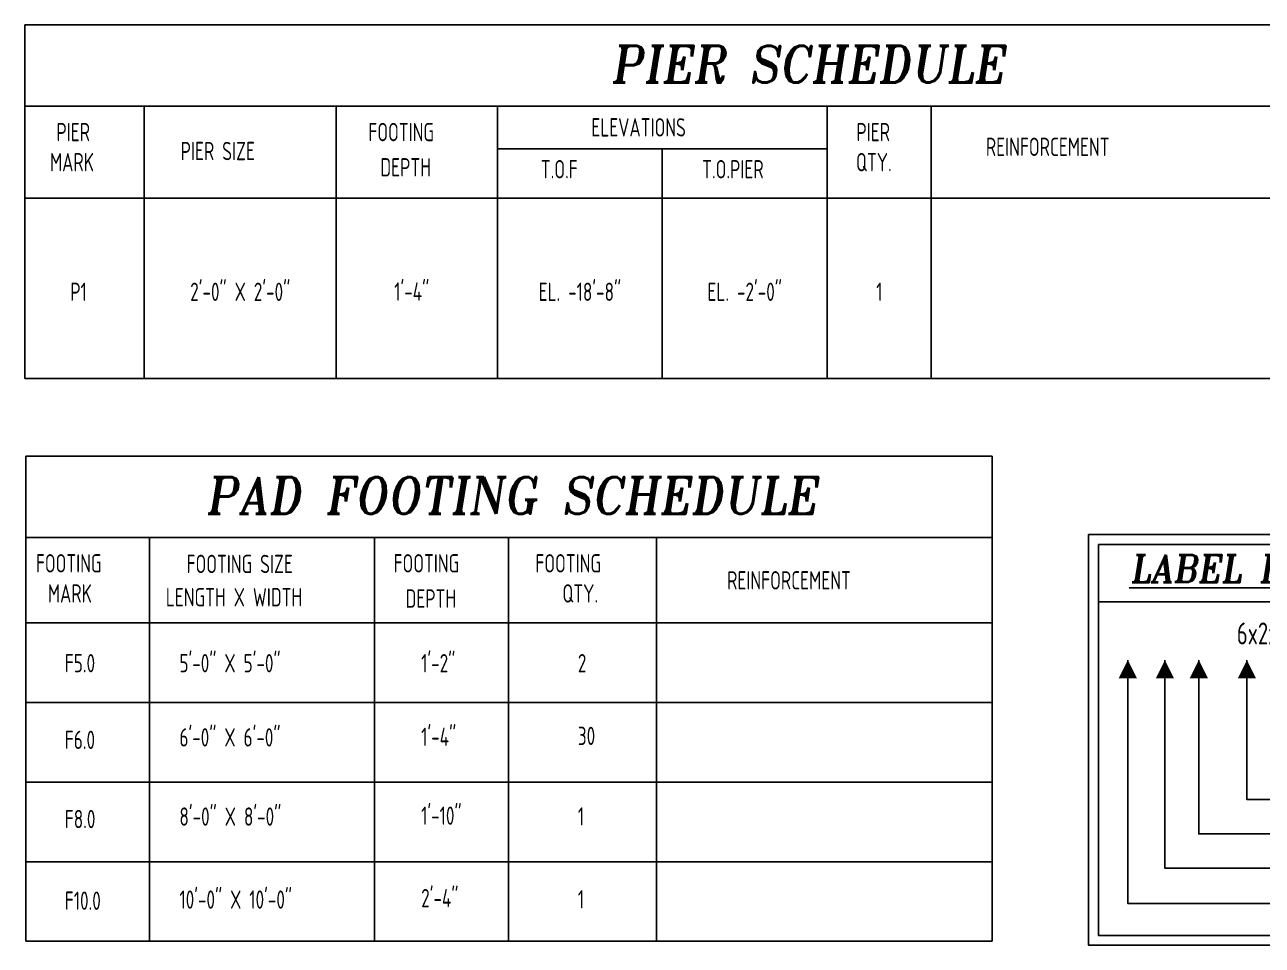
# Model space of a CAD drawing. Header units: inches. Extents: x -10781 to 50822, y -3854 to 38989.
# Drawn here: x -9440 to -8832, y -2034 to -1581 of the extents above; entities that cross this region are included whole.
import ezdxf
from ezdxf.enums import TextEntityAlignment as Align

# ---------------------------------------------------------------- set-up
doc = ezdxf.new("R2010")
doc.units = ezdxf.units.IN
doc.header["$LTSCALE"] = 0.025
doc.header["$MEASUREMENT"] = 0
doc.layers.get('0').update_dxf_attribs({"linetype": 'CONTINUOUS'})
for name, color, linetype in [('0-25TEXT', 7, 'CONTINUOUS'), ('0-35', 3, 'CONTINUOUS'), ('0-35TEXT', 3, 'CONTINUOUS'), ('0-50', 10, 'CONTINUOUS')]:
    doc.layers.add(name, color=color, linetype=linetype)
doc.styles.add('AR', font='ARCHQUIK.shx', dxfattribs={"width": 0.8})
doc.styles.add('ATTR', font='romans.shx', dxfattribs={"width": 0.8, "height": 1.8645})
doc.styles.add('ROMANT', font='romant')

# ---------------------------------------------------------------- blocks, each defined once
blk = doc.blocks.new('leadrblk')
blk.add_lwpolyline([(0, 0, 0, 1, 0), (1, 0, 1, 1, 0)], format="xyseb")
blk = doc.blocks.new('A$C16F86EFF')
blk.add_line((-324.07, 168.73), (-4.8, 168.73))
at = {"layer": '0-25TEXT'}
for points in [[(-309.6, 140.1), (-309.6, 20.45), (-141.12, 20.45)], [(-291.39, 140.1), (-291.39, 37.81), (-141.12, 37.81)], [(-274.74, 140.1), (-274.74, 54.68), (-141.12, 54.68)], [(-251.12, 140.1), (-251.12, 71.56), (-141.12, 71.56)], [(-217.81, 140.1), (-217.81, 88.43), (-141.12, 88.43)], [(-180.24, 140.1), (-180.24, 104.83), (-141.12, 104.83)], [(-154.29, 140.1), (-154.29, 120.75), (-141.12, 120.75)]]:
    blk.add_lwpolyline(points, dxfattribs=at)
at = {"layer": '0-35', "color": 1}
for points in [[(-328.87, 201.72), (0, 201.72), (0, 0), (-328.87, 0)], [(-324.07, 196.92), (-4.8, 196.92), (-4.8, 4.8), (-324.07, 4.8)]]:
    blk.add_lwpolyline(points, close=True, dxfattribs=at)
at = {"layer": '0-25TEXT', "xscale": 8.998299212602461, "yscale": 3.60113385826844, "zscale": 4.800000000000001, "rotation": 270.0000046056895}
for p in [(-309.6, 140.1), (-291.39, 140.1), (-274.74, 140.1), (-251.12, 140.1), (-217.81, 140.1), (-180.24, 140.1), (-154.29, 140.1)]:
    blk.add_blockref('leadrblk', p, dxfattribs=at)
at = {"linetype": 'Continuous', "style": 'ROMANT', "oblique": 9, "width": 0.95}
blk.add_text('%%ULABEL LEGENDS', height=13.5, dxfattribs=at).set_placement((-235.98, 178.36), align=Align.CENTER)
at = {"layer": '0-35TEXT', "style": 'AR', "width": 0.8}
blk.add_text('6x2x6 #4 4C09 @12" B2', height=10.8, dxfattribs=at).set_placement((-145.21, 147.78), align=Align.RIGHT)
at = {"layer": '0-35TEXT', "style": 'ATTR', "width": 0.8}
for s, height, p in [('NOTES', 8.95, (-136.32, 116.29)), ('SPACING', 8.95, (-136.32, 99.43)), ('BAR MARK', 8.95, (-136.32, 83.03)), ('BAR SIZE', 8.95, (-136.32, 66.16)), ('NUMBER OF BARS', 8.9496, (-136.32, 49.28)), ('EACH FACE/EACH SIDE', 8.9496, (-136.32, 32.41)), ('NUMBER OF LOCATION', 8.9496, (-136.32, 15.05))]:
    blk.add_text(s, height=height, dxfattribs=at).set_placement(p)

msp = doc.modelspace()

# ---------------------------------------------------------------- linework, layer by layer
at = {"layer": '0-35', "color": 1}
for p, q in [((-9440.27877, -1581.32865), (-8668.27554, -1581.32865)), ((-9440.27877, -1755.141), (-9440.27877, -1581.32865)), ((-8668.27554, -1621.32865), (-9440.27877, -1621.32865)), ((-9381.54, -1755.141), (-9381.54, -1621.32865)), ((-9287.26892, -1755.141), (-9287.26892, -1621.32865)), ((-9207.99783, -1755.141), (-9207.99783, -1621.32865)), ((-9046.02954, -1755.141), (-9046.02954, -1621.32865)), ((-8994.93431, -1755.141), (-8994.93431, -1621.32865)), ((-9127.07758, -1642.31843), (-9127.07758, -1755.141)), ((-8668.27554, -1666.5506), (-9440.27877, -1666.5506)), ((-8668.27554, -1755.141), (-9440.27877, -1755.141)), ((-9439.80191, -2031.50264), (-9439.80191, -1793.18511)), ((-9439.80191, -1793.18511), (-8965.03345, -1793.18511)), ((-8965.03345, -2031.50264), (-8965.03345, -1793.18511)), ((-8965.03345, -1833.18511), (-9439.80191, -1833.18511)), ((-9379.06503, -2031.50264), (-9379.06503, -1833.18511)), ((-9268.37886, -2031.50264), (-9268.37886, -1833.18511)), ((-9202.67079, -2031.50264), (-9202.67079, -1833.18511)), ((-9129.85591, -1833.18511), (-9129.85591, -2031.50264)), ((-9129.85591, -2031.50264), (-9129.85591, -1833.18511)), ((-9439.80191, -1875.16467), (-8965.03345, -1875.16467)), ((-9439.80191, -1914.27732), (-8965.03345, -1914.27732)), ((-9439.80191, -1953.38998), (-8965.03345, -1953.38998)), ((-9439.80191, -1953.38998), (-8965.03345, -1953.38998)), ((-9439.80191, -1992.50264), (-8965.03345, -1992.50264)), ((-9439.80191, -1992.50264), (-8965.03345, -1992.50264)), ((-9439.80191, -1992.50264), (-8965.03345, -1992.50264)), ((-9439.80191, -2031.50264), (-8965.03345, -2031.50264))]:
    msp.add_line(p, q, dxfattribs=at)
msp.add_lwpolyline([(-9207.99783, -1642.31843), (-9046.02954, -1642.31843)], dxfattribs=at)

# ---------------------------------------------------------------- block references
msp.add_blockref('A$C16F86EFF', (-8588.68694, -2033.53125))

# ---------------------------------------------------------------- texts
at = {"linetype": 'Continuous', "style": 'ROMANT', "oblique": 9, "width": 0.95}
for s, p in [('PIER SCHEDULE', (-9055.85308, -1609.71899)), ('PAD FOOTING SCHEDULE', (-9201.40557, -1821.57545))]:
    msp.add_text(s, height=18, dxfattribs=at).set_placement(p, align=Align.CENTER)
at = {"layer": '0-35TEXT', "style": 'AR', "width": 0.8}
for s, p in [('ELEVATIONS', (-9161.91905, -1636.2384)), ('PIER', (-9424.70147, -1638.55923)), ('FOOTING', (-9271.44391, -1638.55923)), ('PIER', (-9031.6463, -1638.55923)), ('PIER SIZE', (-9363.67321, -1647.86965)), ('REINFORCEMENT', (-8968.06238, -1645.80337)), ('MARK', (-9427.87181, -1653.34083)), ('DEPTH', (-9265.54516, -1655.85898)), ('QTY.', (-9031.84494, -1653.34083)), ('T.O.F', (-9186.72597, -1656.79495)), ('T.O.PIER ', (-9107.45107, -1656.79495)), ('1\'-4"', (-9258.73508, -1716.91712)), ('1', (-9021.93145, -1717.01688)), ('FOOTING', (-9434.81398, -1850.41569)), ('FOOTING SIZE', (-9360.78208, -1850.72163)), ('FOOTING', (-9259.07922, -1850.41569)), ('FOOTING', (-9189.38257, -1850.41569)), ('REINFORCEMENT', (-9095.18525, -1858.76529)), ('MARK', (-9428.91523, -1865.19729)), ('LENGTH X WIDTH', (-9370.96047, -1867.05924)), ('DEPTH', (-9253.18046, -1867.71544)), ('QTY.', (-9176.10111, -1865.19729)), ('5\'-0" X 5\'-0"', (-9364.28029, -1899.47455)), ('1\'-2"', (-9245.49988, -1899.47455)), ('2', (-9168.51771, -1899.47455)), ('6\'-0" X 6\'-0"', (-9364.28029, -1935.91851)), ('1\'-4"', (-9245.49988, -1935.61937)), ('30', (-9168.51771, -1935.18375)), ('1\'-10"', (-9245.49988, -1974.37298)), ('8\'-0" X 8\'-0"', (-9364.28029, -1974.8193)), ('1', (-9168.51771, -1974.75035)), ('10\'-0" X 10\'-0"', (-9364.28029, -2015.59053)), ('2\'-4"', (-9245.49988, -2014.88427)), ('1', (-9168.51771, -2015.4523))]:
    msp.add_text(s, height=9, dxfattribs=at).set_placement(p)
for s, p in [('2\'-0" X 2\'-0"', (-9334.40446, -1717.01688)), ('EL. -18\'-8"', (-9167.5377, -1717.01688)), ('EL. -2\'-0"', (-9086.55356, -1717.01688))]:
    msp.add_text(s, height=9, dxfattribs=at).set_placement(p, align=Align.CENTER)
at = {"layer": '0-50', "style": 'AR', "width": 0.8}
for s, p in [('P1', (-9417.89688, -1717.01688)), ('F5.0', (-9420.59678, -1899.47455)), ('F6.0', (-9420.59678, -1937.13748)), ('F8.0', (-9420.59678, -1976.03826)), ('F10.0', (-9420.59678, -2016.14743))]:
    msp.add_text(s, height=9, dxfattribs=at).set_placement(p)

doc.saveas('drawing.dxf')
